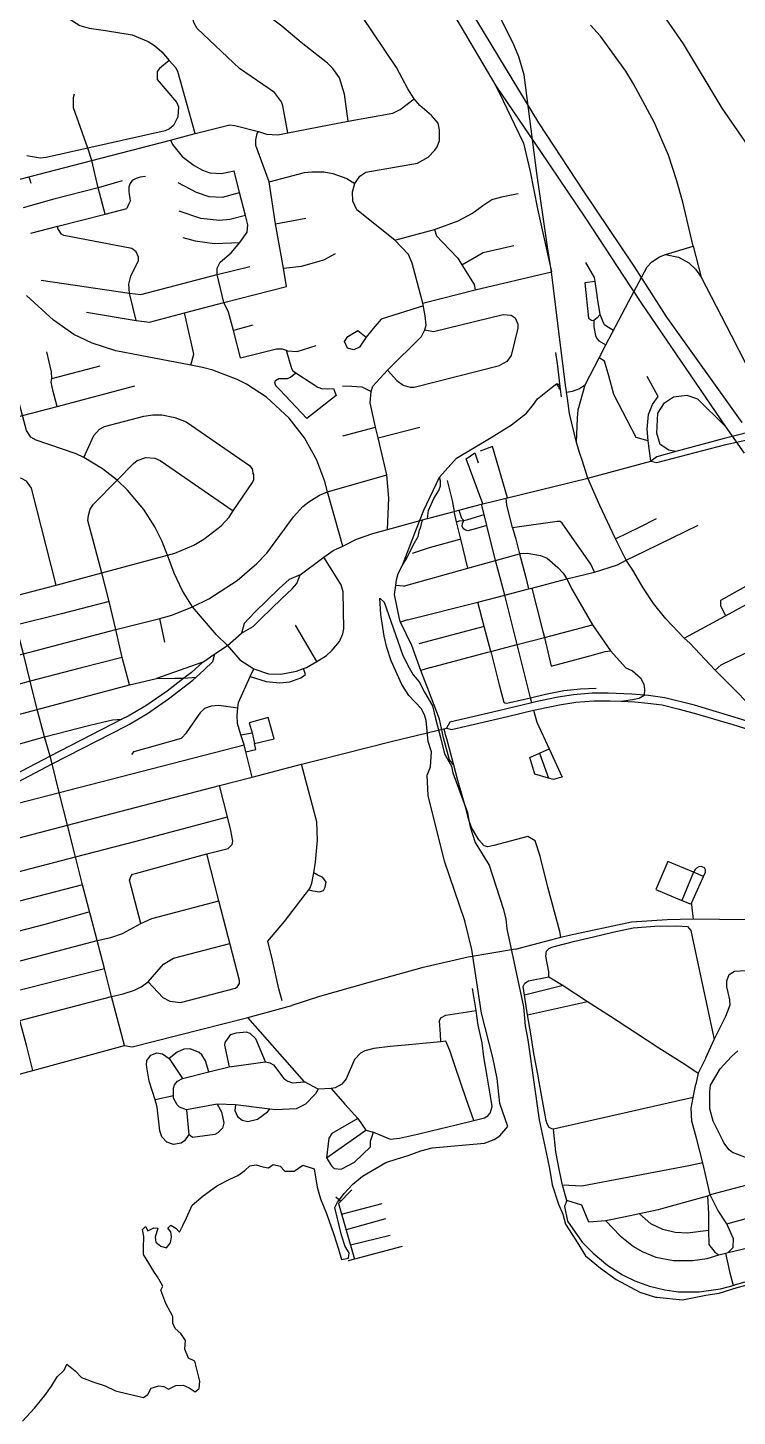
# Model space of a CAD drawing. Header units: millimetres. Extents: x 101 to 207, y 51 to 179.
# Drawn here: x 170.14 to 187.4, y 127.06 to 160.84 of the extents above; entities that cross this region are included whole.
import ezdxf

# ---------------------------------------------------------------- set-up
doc = ezdxf.new("R2010")
doc.units = ezdxf.units.MM
doc.header["$MEASUREMENT"] = 0
doc.layers.add('Streets', color=140, linetype='Continuous', true_color=0x00d7ff)
doc.layers.add('Waterline', color=70, linetype='Continuous', true_color=0x71ff00)

msp = doc.modelspace()

# ---------------------------------------------------------------- linework, layer by layer
at = {"layer": 'Streets', "color": 4, "true_color": 0x00ffff}
for p, q in [((182.528, 157.298), (182.219, 159.695)), ((183.682, 156.847), (182.577, 158.52)), ((182.619, 157.825), (183.714, 156.205)), ((172.443, 157.113), (171.86, 156.941)), ((184.882, 155.058), (183.682, 156.847)), ((176.174, 156.064), (176.912, 156.204)), ((183.714, 156.205), (184.634, 154.791)), ((185.261, 154.468), (184.882, 155.058)), ((184.634, 154.791), (185.074, 154.126)), ((185.074, 154.126), (187.113, 151.143)), ((171.573, 153.918), (172.778, 153.716)), ((175.618, 153.599), (175.145, 153.472)), ((170.73, 152.306), (171.909, 152.608)), ((177.811, 150.906), (178.606, 151.118)), ((178.672, 150.861), (179.682, 151.118)), ((187.113, 151.143), (187.574, 150.489)), ((180.805, 150.346), (181.017, 150.491)), ((181.216, 149.256), (180.805, 150.346)), ((181.017, 150.491), (181.101, 150.248)), ((181.453, 150.651), (181.151, 150.535)), ((181.814, 149.398), (181.453, 150.651)), ((183.77, 149.876), (185.301, 150.294)), ((179.283, 147.247), (179.1, 147.268)), ((173.479, 145.887), (173.358, 146.466)), ((177.175, 145.414), (176.66, 146.298)), ((179.383, 146.433), (179.212, 146.374)), ((186.108, 145.988), (187.118, 146.533)), ((181.248, 146.266), (179.66, 145.849)), ((179.941, 145.275), (179.706, 145.199)), ((175.328, 143.637), (175.601, 143.682)), ((179.621, 143.629), (180.33, 143.8)), ((168.665, 141.648), (175.409, 143.394)), ((182.589, 143.188), (182.81, 142.58)), ((168.858, 140.846), (171.113, 141.435)), ((186.339, 140.29), (186.056, 139.605)), ((182.01, 138.42), (182.871, 138.648)), ((183.168, 137.531), (182.224, 137.303)), ((175.494, 136.759), (176.564, 137.048)), ((182.3, 136.825), (183.757, 137.147)), ((173.685, 134.854), (173.247, 134.753)), ((177.409, 133.346), (178.369, 134.018)), ((177.64, 132.392), (177.756, 132.287)), ((177.779, 131.972), (178.766, 132.234)), ((183.619, 132.188), (183.254, 132.305)), ((178.85, 131.856), (177.887, 131.594)), ((178.956, 131.456), (177.996, 131.216)), ((187.18, 131.039), (187.306, 131.159))]:
    msp.add_line(p, q, dxfattribs=at)
for points in [[(171.87, 172.093), (172.29, 171.603), (176.526, 166.651), (178.238, 164.421), (179.946, 162.109), (181.532, 159.426), (182.619, 157.825)], [(182.577, 158.52), (180.608, 161.787), (179.158, 163.913), (178.26, 165.23), (176.989, 166.966), (172.563, 172.093)], [(189.991, 154.865), (188.432, 156.864), (187.036, 158.883), (186.093, 160.444), (185.603, 161.158), (184.396, 162.57), (183.948, 163.026), (182.077, 164.746), (181.365, 165.519), (176.548, 170.59), (175.162, 172.093)], [(177.942, 158.561), (177.848, 159.22), (177.727, 159.615), (177.567, 159.848), (177.437, 159.977), (176.791, 160.477), (176.324, 160.878), (175.5, 161.495), (175.005, 162.013), (174.827, 162.191), (174.714, 162.274), (173.994, 162.614), (173.835, 162.737), (173.752, 162.847), (173.433, 163.427), (172.768, 164.279)], [(182.219, 159.695), (182.093, 160.126), (181.956, 160.463), (181.636, 161.088), (180.91, 161.955), (179.158, 163.913)], [(171.254, 161.657), (171.028, 161.368), (171.02, 161.228), (171.141, 161.062), (171.413, 160.894), (171.637, 160.828), (172.032, 160.772), (172.685, 160.661), (173.069, 160.499), (173.227, 160.406), (173.405, 160.249), (173.583, 160.038)], [(176.473, 158.284), (176.352, 158.941), (176.314, 159.036), (176.146, 159.259), (175.294, 159.843), (174.265, 160.823), (174.191, 160.945), (174.097, 161.262)], [(179.756, 154.138), (179.492, 155.112), (179.402, 155.324), (179.071, 155.671), (178.147, 156.404), (178.054, 156.622), (178.044, 156.843), (178.1, 157.049), (178.222, 157.227), (178.371, 157.322), (179.625, 157.542), (179.884, 157.685), (180.043, 157.86), (180.1, 157.942), (180.159, 158.097), (180.159, 158.357), (180.131, 158.514), (179.962, 158.702), (179.682, 158.947), (179.541, 159.109), (179.392, 159.348), (179.115, 159.873), (178.278, 161.112)], [(186.331, 155.52), (186.082, 156.591), (185.926, 157.135), (185.734, 157.734), (185.57, 158.114), (185.388, 158.524), (184.883, 159.476), (184.695, 159.781), (184.078, 160.633), (183.831, 160.902)], [(173.583, 160.038), (173.348, 159.843), (173.293, 159.771), (173.293, 159.576), (173.76, 159.026), (173.807, 158.913), (173.798, 158.668), (173.685, 158.457), (173.592, 158.379), (173.489, 158.33), (171.608, 157.907), (170.59, 157.678), (170.449, 157.667), (170.121, 157.717)], [(174.219, 158.268), (173.798, 159.771), (173.742, 159.866), (173.583, 160.038)], [(171.703, 157.606), (171.608, 157.907), (171.254, 158.886), (171.254, 159.142), (171.281, 159.231)], [(181.532, 159.426), (181.708, 159.058), (181.984, 158.483), (182.2, 158.028), (182.366, 157.341), (182.543, 156.43), (182.881, 154.902)], [(168.559, 156.793), (169.42, 157.015), (170.167, 157.21), (171.703, 157.606), (173.62, 158.101), (174.219, 158.268), (175.061, 158.474), (175.183, 158.463), (175.753, 158.312), (175.949, 158.247), (176.229, 158.235), (176.473, 158.284), (177.942, 158.561), (179.028, 158.763), (179.204, 158.852), (179.541, 159.109)], [(173.62, 158.101), (173.667, 157.996), (173.901, 157.701), (174.191, 157.484), (174.397, 157.373), (174.574, 157.306), (174.855, 157.294), (175.165, 157.359)], [(176.436, 154.54), (176.361, 154.985), (176.174, 156.064), (176.015, 157.088), (175.692, 157.973), (175.696, 158.107), (175.724, 158.268), (175.753, 158.312)], [(172.03, 156.303), (171.86, 156.941), (171.703, 157.606)], [(170.167, 157.21), (170.191, 157.136), (170.221, 157.055)], [(173.004, 157.22), (172.879, 157.203), (172.783, 157.171), (172.687, 157.119), (172.632, 157.046), (172.602, 156.966), (172.603, 156.864), (172.613, 156.778), (172.628, 156.69), (172.634, 156.619), (172.595, 156.534), (172.556, 156.436)], [(175.322, 152.804), (175.145, 153.472), (175.028, 153.914), (174.912, 154.153), (174.749, 154.83), (174.752, 154.985), (174.827, 155.135), (175.089, 155.358), (175.304, 155.613), (175.482, 155.864), (175.5, 156.042), (175.443, 156.27), (175.294, 156.827), (175.165, 157.359)], [(176.015, 157.088), (176.876, 157.312), (177.053, 157.333), (177.321, 157.335)], [(177.321, 157.335), (177.343, 157.333), (177.567, 157.294), (177.904, 157.171), (178.1, 157.049)], [(182.881, 154.902), (182.79, 155.508), (182.528, 157.298)], [(171.86, 156.941), (170.774, 156.667), (170.03, 156.456)], [(173.796, 157.072), (174.237, 156.833), (174.546, 156.732), (174.883, 156.715), (175.294, 156.827)], [(179.071, 155.671), (180.039, 155.928), (180.617, 156.137), (180.966, 156.328), (181.215, 156.516), (181.432, 156.66), (181.708, 156.732), (182.077, 156.801)], [(170.221, 155.843), (170.879, 156.009), (172.03, 156.303), (172.556, 156.436)], [(175.443, 156.27), (175.061, 156.171), (174.808, 156.147), (174.358, 156.198), (173.827, 156.376)], [(172.778, 153.716), (172.618, 154.38), (172.599, 154.602), (172.648, 154.793), (172.835, 155.174), (172.835, 155.257), (172.778, 155.386), (172.675, 155.469), (171.02, 155.781), (170.963, 155.819), (170.879, 155.953), (170.879, 156.009)], [(173.917, 155.733), (174.219, 155.653), (174.686, 155.586), (175.304, 155.613)], [(180.039, 155.928), (180.089, 155.776), (180.224, 155.625), (180.608, 155.23), (180.705, 155.071), (181, 154.589), (181.028, 154.457)], [(180.705, 155.071), (181.222, 155.371), (181.965, 155.536)], [(184.759, 154.172), (185.21, 155.018), (185.322, 155.141), (185.509, 155.263), (185.657, 155.322), (186.331, 155.52)], [(186.331, 155.52), (186.526, 154.765), (187.258, 153.354), (188.373, 151.172)], [(176.361, 154.985), (176.801, 155.034), (177.343, 155.19), (177.63, 155.342)], [(184.393, 153.475), (184.228, 153.566), (184.172, 153.612), (184.133, 153.699), (184.072, 153.857), (184.005, 154.26), (183.996, 154.327), (183.948, 154.662), (183.933, 154.762), (183.723, 155.124)], [(185.657, 155.322), (185.978, 155.257), (186.228, 155.115), (186.387, 154.965), (186.526, 154.765)], [(170.472, 154.697), (172.618, 154.38), (172.891, 154.344), (174.749, 154.83), (175.545, 155.031)], [(179.756, 154.138), (181.028, 154.457), (182.881, 154.902)], [(183.236, 152.081), (183.112, 153.051), (183.039, 153.638), (182.881, 154.902)], [(172.778, 153.716), (173.107, 153.677), (173.956, 153.905), (174.912, 154.153), (176.436, 154.54)], [(183.948, 154.662), (183.698, 154.627), (183.782, 153.773), (183.857, 153.724), (183.915, 153.714)], [(187.52, 151.229), (185.678, 153.821), (185.261, 154.468)], [(177.805, 148.228), (177.437, 149.542), (177.371, 149.794), (177.175, 150.317), (176.876, 150.862), (176.502, 151.335), (175.949, 151.847), (175.463, 152.164), (175.239, 152.281), (174.649, 152.504), (174.397, 152.571), (174.114, 152.628), (172.881, 152.866), (172.283, 152.977), (171.712, 153.166), (171.263, 153.378), (170.768, 153.721), (170.116, 154.321)], [(179.768, 154.073), (178.742, 153.747), (178.584, 153.569), (178.379, 153.307), (178.21, 153.069), (178.078, 152.997), (177.92, 153.039), (177.848, 153.207), (177.927, 153.328), (178.17, 153.47), (178.379, 153.307)], [(178.896, 148.631), (178.924, 149.392), (178.877, 149.959), (178.672, 150.861), (178.606, 151.118), (178.474, 151.713), (178.494, 151.991), (178.541, 152.12), (178.896, 152.503), (179.719, 153.326), (179.803, 153.488), (179.832, 153.605), (179.814, 153.826), (179.756, 154.138)], [(184.043, 152.807), (184.208, 153.122), (184.759, 154.172)], [(175.005, 145.809), (174.734, 146.065), (174.154, 146.744), (173.91, 147.138), (173.704, 147.567), (173.546, 148.002), (173.405, 148.352), (173.237, 148.692), (172.966, 149.115), (172.572, 149.588), (172.32, 149.833), (171.964, 150.105), (171.505, 150.378), (171.319, 150.467), (170.346, 150.8), (170.216, 150.878), (170.113, 151.04), (170.018, 151.401), (169.822, 152.142), (169.701, 152.298), (168.456, 153.12), (168.307, 153.332), (168.242, 153.5), (168.176, 153.794)], [(174.114, 152.628), (174.182, 152.892), (174.116, 153.188), (173.956, 153.905)], [(179.803, 153.488), (180.018, 153.443), (181.711, 153.862), (181.907, 153.844), (182.002, 153.777), (182.067, 153.622), (182.067, 153.532), (181.907, 152.859), (181.796, 152.715), (181.618, 152.62)], [(184.072, 153.857), (183.993, 153.778), (183.915, 153.714), (183.918, 153.563), (183.954, 153.35), (183.985, 153.276), (184.038, 153.219), (184.208, 153.122)], [(175.322, 152.804), (176.193, 153.026), (176.333, 153.026), (176.427, 152.99), (176.464, 152.976), (176.698, 152.964), (177.162, 153.106)], [(170.861, 151.624), (170.758, 151.986), (170.716, 152.217), (170.73, 152.306), (170.72, 152.463), (170.605, 152.95)], [(176.427, 152.99), (176.559, 152.546), (176.592, 152.488), (176.851, 152.316), (177.197, 152.092), (177.31, 152.055), (177.584, 152.058), (177.647, 151.886), (176.936, 151.327), (176.272, 152.027), (176.18, 152.126), (176.157, 152.195), (176.17, 152.254), (176.253, 152.307), (176.391, 152.3), (176.466, 152.307), (176.538, 152.333), (176.665, 152.44)], [(183.127, 151.857), (183.107, 152.038), (183.038, 152.604), (182.994, 152.936)], [(183.25, 151.968), (183.392, 151.992), (183.548, 152.052), (183.702, 152.148), (184.043, 152.807)], [(185.301, 150.294), (185.238, 150.784), (184.944, 150.866), (184.403, 151.916), (184.281, 152.367), (184.178, 152.723), (184.043, 152.807)], [(178.896, 152.503), (179.12, 152.252), (179.28, 152.142), (179.448, 152.096), (179.541, 152.096), (181.618, 152.62)], [(193.966, 152.629), (193.674, 152.553), (192.213, 152.167), (191.584, 151.992), (191.238, 151.9), (190.995, 151.839), (189.962, 151.583), (188.968, 151.325), (188.018, 151.081), (187.083, 150.847), (185.908, 150.524), (185.449, 150.398), (185.301, 150.294)], [(165.673, 150.298), (166.381, 150.449), (168.634, 151.034), (170.018, 151.401), (170.861, 151.624), (172.751, 152.129)], [(177.798, 152.126), (178.024, 152.118), (178.269, 152.098), (178.494, 151.991)], [(180.162, 149.903), (180.573, 150.366), (181.414, 150.871), (181.913, 151.174), (182.276, 151.463), (182.446, 151.67), (182.543, 151.807), (182.865, 152.069), (183.005, 152.171), (183.038, 152.175), (183.062, 152.155), (183.062, 152.072), (183.107, 152.038)], [(183.005, 152.171), (183.034, 152.123), (183.062, 152.105)], [(183.494, 150.75), (183.326, 151.451), (183.27, 151.82), (183.25, 151.968), (183.246, 151.996), (183.236, 152.081)], [(183.494, 150.75), (183.516, 151.339), (183.536, 151.541), (183.702, 152.148)], [(185.238, 150.784), (185.213, 151.073), (185.247, 151.424), (185.34, 151.669), (185.481, 151.863), (185.21, 152.353)], [(171.113, 141.435), (170.909, 142.229), (170.735, 142.925), (170.69, 143.113), (170.552, 143.583), (170.374, 144.252), (170.206, 144.942), (170.038, 145.604), (169.85, 146.298), (169.683, 146.978), (169.505, 147.65), (169.335, 148.324), (169.168, 148.987), (168.99, 149.676), (168.813, 150.349), (168.634, 151.034), (168.503, 151.452), (168.401, 151.663), (168.223, 151.881), (168.046, 152.013)], [(185.908, 150.524), (185.738, 150.562), (185.529, 150.697), (185.451, 150.975), (185.47, 151.456), (185.633, 151.709), (185.854, 151.857), (186.18, 151.899), (186.433, 151.809), (187.113, 151.143)], [(171.505, 150.378), (171.749, 150.918), (171.889, 151.068), (172.011, 151.133), (172.966, 151.39), (173.19, 151.418), (173.405, 151.418), (173.723, 151.357), (173.994, 151.246), (175.538, 150.183), (175.603, 150.105), (175.621, 150.01)], [(188.25, 143.792), (187.352, 144.724), (186.867, 145.206), (186.248, 145.865), (186.108, 145.988), (185.668, 146.46), (185.368, 146.833), (185.116, 147.211), (184.863, 147.639), (184.703, 147.885), (184.438, 148.4), (184.059, 149.214), (183.77, 149.876), (183.629, 150.317), (183.574, 150.478), (183.494, 150.75)], [(185.301, 150.294), (185.449, 150.256), (187.122, 150.696), (187.974, 150.881), (188.415, 150.994)], [(172.32, 149.833), (172.713, 150.238), (172.806, 150.311), (173.012, 150.378), (173.237, 150.366), (173.368, 150.311), (175.144, 149.087)], [(162.956, 145.202), (165.201, 145.798), (167.466, 146.371), (169.683, 146.978), (170.832, 147.278), (171.946, 147.573), (173.546, 148.002), (173.723, 148.051), (174.182, 148.251), (174.425, 148.397), (174.845, 148.719), (175.042, 148.931), (175.144, 149.087), (175.613, 149.771), (175.641, 149.848), (175.641, 149.965), (175.621, 150.01)], [(163.322, 143.829), (165.557, 144.424), (167.802, 145.019), (170.038, 145.604), (172.283, 146.193), (173.358, 146.466), (173.649, 146.543), (174.154, 146.744), (174.546, 146.944), (175.239, 147.389), (175.716, 147.8), (175.958, 148.057), (176.389, 148.641), (176.605, 148.941), (176.838, 149.186), (176.979, 149.303), (177.24, 149.465), (177.437, 149.542), (178.877, 149.959)], [(170.832, 147.278), (170.234, 149.637), (170.113, 149.809), (169.991, 149.87), (169.822, 149.888), (169.757, 149.87)], [(172.619, 144.847), (172.441, 145.519), (172.283, 146.193), (172.123, 146.877), (171.946, 147.573), (171.608, 148.852), (171.618, 148.969), (171.665, 149.125), (171.74, 149.242), (172.32, 149.833)], [(180.505, 142.894), (180.407, 143.024), (180.256, 143.558), (180.157, 144.018), (179.899, 144.693), (179.706, 145.199), (179.486, 145.808), (179.212, 146.374), (179.194, 146.419), (179.068, 147.051), (179.1, 147.268), (179.111, 147.404), (179.151, 147.557), (179.263, 147.765), (179.582, 148.608), (179.775, 149.102), (180.162, 149.903)], [(179.072, 148.678), (179.747, 148.861), (179.871, 148.895), (179.931, 148.911), (180.514, 149.07), (180.629, 149.101), (181.178, 149.248), (181.216, 149.256), (181.778, 149.389), (181.814, 149.398), (183.77, 149.876)], [(179.871, 148.895), (179.89, 149.091), (180.023, 149.384), (180.143, 149.575), (180.187, 149.692), (180.183, 149.812), (180.162, 149.903)], [(180.345, 149.82), (180.468, 149.338), (180.514, 149.07)], [(183.927, 147.595), (183.841, 147.79), (183.148, 148.787), (183.098, 148.821), (183.023, 148.826), (181.937, 148.672), (181.801, 149.231), (181.778, 149.389)], [(180.85, 147.69), (180.683, 148.392), (180.577, 148.817), (180.514, 149.07)], [(180.629, 149.101), (180.692, 148.904), (180.755, 148.851)], [(181.31, 148.727), (181.06, 148.651), (180.85, 148.598), (180.776, 148.619), (180.734, 148.651), (180.713, 148.714), (180.723, 148.778), (180.755, 148.851), (180.85, 148.872), (181.243, 148.991)], [(182.403, 144.409), (182.372, 144.535), (182.048, 145.831), (181.749, 147.028), (181.525, 147.879), (181.31, 148.727), (181.243, 148.991), (181.178, 149.248)], [(176.768, 147.53), (177.343, 147.957), (177.577, 148.118), (177.805, 148.228), (178.138, 148.391), (178.541, 148.536), (178.896, 148.631), (179.072, 148.678)], [(179.263, 147.765), (179.371, 147.949), (179.518, 148.246), (179.639, 148.463), (179.67, 148.612), (179.702, 148.698), (179.747, 148.861)], [(180.577, 148.817), (180.647, 148.838), (180.755, 148.851)], [(181.937, 148.672), (182.018, 148.396), (182.105, 148.038), (182.261, 147.459), (182.329, 147.189)], [(184.438, 148.4), (185.041, 148.692), (185.44, 148.897)], [(184.703, 147.885), (185.169, 148.11), (186.449, 148.736)], [(180.683, 148.392), (179.905, 148.183), (179.495, 148.049)], [(179.283, 147.247), (180.85, 147.69), (181.525, 147.879), (182.105, 148.038), (182.132, 148.046), (182.291, 148.057), (182.618, 147.996), (182.778, 147.929), (183.04, 147.707), (183.17, 147.567), (183.255, 147.428), (183.368, 147.195), (183.881, 146.31), (184.321, 145.681), (184.696, 145.263), (184.854, 145.192), (185.048, 145.019), (185.129, 144.866), (185.149, 144.739), (185.137, 144.6)], [(175.005, 145.809), (175.304, 145.458), (175.641, 145.236), (175.997, 145.119), (176.304, 145.108), (176.679, 145.185), (176.852, 145.248), (176.922, 145.274), (177.175, 145.414), (177.409, 145.564), (177.549, 145.693), (177.727, 145.908), (177.811, 146.093), (177.829, 146.209), (177.82, 147.111), (177.764, 147.284), (177.343, 147.957)], [(179.383, 146.433), (181.094, 146.861), (181.749, 147.028), (182.329, 147.189), (182.404, 147.205), (183.255, 147.428), (183.927, 147.595), (184.489, 147.771), (184.703, 147.885)], [(182.404, 147.205), (182.649, 146.245), (182.713, 146.003), (182.876, 145.308), (183.906, 145.584), (184.193, 145.659), (184.321, 145.681)], [(172.123, 146.877), (170.962, 146.577), (169.85, 146.298), (168.693, 145.992), (167.624, 145.72), (166.371, 145.38), (165.379, 145.13), (164.188, 144.814), (163.134, 144.523)], [(181.409, 145.662), (181.248, 146.266), (181.094, 146.861)], [(179.941, 145.275), (181.332, 145.642), (181.409, 145.662), (182.048, 145.831), (182.713, 146.003), (183.881, 146.31)], [(186.867, 145.206), (187.013, 145.337), (188.128, 145.881), (188.745, 146.193), (189.26, 146.46), (189.353, 146.438), (189.428, 146.349)], [(174.404, 145.405), (174.697, 145.602), (175.005, 145.809), (175.345, 146.108)], [(168.629, 141.818), (170.735, 142.925), (172.543, 143.856), (172.622, 143.897), (173.053, 144.153), (173.568, 144.508), (174.156, 144.965), (174.239, 145.039), (174.437, 145.216), (174.646, 145.419), (174.697, 145.602)], [(181.409, 145.662), (181.611, 144.85), (181.723, 144.432), (181.75, 144.409), (181.796, 144.403), (182.224, 144.498), (182.372, 144.535)], [(172.441, 145.519), (171.419, 145.255), (170.206, 144.942), (169.374, 144.709), (167.979, 144.345), (166.799, 144.042), (165.734, 143.756), (164.543, 143.456), (163.494, 143.15)], [(174.404, 145.405), (174.123, 145.154), (173.943, 145.014), (173.535, 144.698), (173.02, 144.342), (172.59, 144.087), (172.435, 144.015), (170.69, 143.113), (168.587, 142.023)], [(174.404, 145.405), (173.272, 145.008), (173.723, 145.016), (173.943, 145.014), (174.239, 145.039)], [(156.914, 140.718), (158.238, 141.062), (159.93, 141.504), (161.329, 141.87), (161.432, 141.898), (163.055, 142.316), (163.677, 142.477), (163.933, 142.544), (164.468, 142.685), (165.912, 143.066), (168.148, 143.655), (170.374, 144.252), (172.619, 144.847), (173.272, 145.008)], [(175.603, 142.603), (175.445, 143.223), (175.409, 143.394), (175.328, 143.637), (175.248, 143.906), (175.239, 144.101), (175.257, 144.29), (175.267, 144.424), (175.558, 145.056), (175.641, 145.236)], [(175.558, 145.056), (175.944, 144.935), (176.274, 144.895), (176.523, 144.92), (176.783, 145.02), (176.902, 145.1), (176.852, 145.248)], [(188.25, 143.792), (187.891, 143.886), (187.513, 144.006), (187.245, 144.09), (186.36, 144.354), (185.639, 144.535), (185.242, 144.591), (185.137, 144.6), (184.84, 144.622), (184.262, 144.645), (183.876, 144.645), (183.423, 144.606), (183.049, 144.547), (182.534, 144.441), (182.403, 144.409), (181.593, 144.216), (180.412, 143.945), (180.33, 143.8)], [(182.372, 144.535), (182.738, 144.626), (183.182, 144.712), (183.594, 144.754), (183.968, 144.773)], [(184.581, 144.45), (184.852, 144.492), (185.018, 144.526), (185.137, 144.6)], [(172.675, 143.155), (172.732, 143.227), (173.882, 143.556), (174.004, 143.683), (174.35, 144.184), (174.453, 144.279), (174.611, 144.341), (174.789, 144.357), (175.257, 144.29)], [(180.33, 143.8), (180.452, 143.764), (181.818, 144.078), (182.447, 144.232), (182.526, 144.252), (183.081, 144.366), (183.474, 144.425), (183.915, 144.464), (184.313, 144.464), (184.581, 144.45), (184.911, 144.433), (185.225, 144.407), (185.573, 144.362), (185.954, 144.263), (186.352, 144.165), (187.293, 143.886), (187.836, 143.713)], [(154.799, 139.438), (155.293, 139.566), (156.876, 139.985), (157.092, 140.049), (158.488, 140.408), (159.365, 140.634), (160.563, 140.967), (161.61, 141.213), (162.813, 141.546), (163.852, 141.812), (164.129, 141.887), (164.648, 142.024), (165.24, 142.184), (166.083, 142.405), (167.249, 142.707), (168.317, 142.977), (169.446, 143.275), (170.552, 143.583), (171.656, 143.868), (172.202, 143.996), (172.435, 144.015)], [(182.447, 144.232), (182.529, 143.943), (182.825, 143.295), (183.141, 142.601), (183.016, 142.572), (182.934, 142.545), (182.81, 142.58), (182.483, 142.673), (182.358, 143.084), (182.825, 143.295)], [(171.113, 141.435), (174.808, 142.398), (175.603, 142.603), (176.801, 142.921), (177.221, 143.026), (178.987, 143.472), (179.621, 143.629)], [(180.505, 142.894), (180.337, 143.538), (180.307, 143.636), (180.274, 143.787)], [(175.445, 143.223), (175.688, 143.28), (175.658, 143.422)], [(176.335, 137.16), (176.255, 137.454), (176.095, 138.154), (175.984, 138.612), (176.389, 139.089), (176.896, 139.751), (176.98, 139.864), (177.015, 139.911), (177.053, 140.022), (177.1, 140.28), (177.147, 140.534), (177.193, 141.069), (177.175, 141.514), (176.801, 142.921)], [(183.115, 138.71), (183.084, 138.845), (182.798, 139.927), (182.609, 140.681), (182.491, 141.058), (182.305, 141.158), (181.481, 140.938), (181.338, 140.906), (181.246, 140.937), (181.119, 141.083), (180.942, 141.383), (180.868, 141.587), (180.815, 141.796), (180.604, 142.526), (180.505, 142.894)], [(175.015, 140.87), (175.115, 140.968), (175.132, 141.046), (175.08, 141.303), (175.005, 141.641), (174.808, 142.398)], [(169.064, 140.083), (170.215, 140.382), (171.309, 140.668), (172.748, 141.039), (174.55, 141.519), (175.005, 141.641)], [(169.149, 135.165), (170.271, 135.471), (172.498, 136.077), (172.18, 137.268), (172.011, 137.952), (171.834, 138.632), (171.478, 139.984), (171.309, 140.668), (171.113, 141.435)], [(172.768, 140.261), (174.499, 140.735), (174.919, 140.842), (175.015, 140.87)], [(170.271, 135.471), (170.121, 136.05), (169.953, 136.684), (169.771, 137.38), (169.598, 138.041), (169.42, 138.731), (169.242, 139.405), (169.064, 140.083), (168.858, 140.846)], [(175.248, 137.513), (175.294, 137.58), (175.294, 137.657), (174.789, 139.598), (174.499, 140.735)], [(186.342, 139.154), (186.318, 139.342), (186.298, 139.513), (186.294, 139.539), (186.581, 140.187), (186.339, 140.29), (185.713, 140.556), (185.423, 139.868), (186.056, 139.605), (186.238, 139.53), (186.298, 139.513)], [(172.891, 139.043), (172.619, 140.095), (172.657, 140.205), (172.693, 140.245), (172.768, 140.261)], [(176.98, 139.864), (177.077, 139.836), (177.241, 139.816), (177.337, 139.849), (177.376, 139.925), (177.406, 140.053), (177.32, 140.162), (177.198, 140.218), (177.1, 140.28)], [(186.581, 140.187), (186.627, 140.292), (186.63, 140.352), (186.604, 140.401), (186.564, 140.417), (186.525, 140.428), (186.469, 140.424), (186.413, 140.391), (186.377, 140.355), (186.339, 140.29)], [(171.478, 139.984), (169.242, 139.405), (166.997, 138.826), (164.771, 138.248), (162.536, 137.657), (160.291, 137.068), (158.036, 136.473), (155.726, 135.872), (153.509, 135.287), (151.255, 134.692), (149.038, 134.113), (146.802, 133.524), (146.175, 133.364), (144.548, 132.951), (142.293, 132.366), (141.433, 132.144), (141.182, 132.08), (141.036, 132.042), (140.057, 131.792), (139.279, 131.593), (138.664, 131.441)], [(169.598, 138.041), (171.834, 138.632), (172.162, 138.699), (172.451, 138.798), (172.891, 139.043), (173.162, 139.165), (174.789, 139.598)], [(171.651, 139.329), (170.557, 139.02), (169.42, 138.731), (167.959, 138.363), (167.175, 138.147), (166.075, 137.876), (164.948, 137.568), (164.372, 137.402), (162.954, 137.06), (162.695, 136.968), (161.474, 136.659), (160.461, 136.414), (159.123, 136.057), (158.201, 135.783), (157.239, 135.564), (155.913, 135.198), (154.427, 134.831), (153.696, 134.619), (152.309, 134.272), (151.433, 134.024), (150.103, 133.689), (149.198, 133.469), (148.015, 133.144), (146.989, 132.85)], [(182.822, 137.749), (182.82, 137.865), (182.748, 138.246), (182.765, 138.369), (182.829, 138.438), (182.895, 138.466), (182.978, 138.489), (183.449, 138.61), (183.908, 138.723), (184.38, 138.835), (184.873, 138.938), (185.4, 138.98), (185.925, 138.984), (186.19, 138.971), (186.273, 138.876), (186.341, 138.561), (186.843, 136.225)], [(182.871, 138.648), (183.115, 138.71), (183.316, 138.761), (184.827, 139.088), (185.696, 139.143), (186.342, 139.154), (187.605, 139.143)], [(169.953, 136.684), (172.18, 137.268), (172.461, 137.329), (172.741, 137.424), (172.899, 137.501), (173.069, 137.624), (173.443, 138.058), (173.685, 138.197), (175.061, 138.553)], [(182.01, 138.42), (180.859, 138.228), (179.729, 137.962), (178.414, 137.6), (177.243, 137.271), (176.564, 137.048)], [(160.824, 135.004), (162.182, 135.363), (163.031, 135.593), (165.296, 136.194), (166.766, 136.58), (167.535, 136.791), (168.929, 137.156), (169.771, 137.38), (171.298, 137.771), (172.011, 137.952)], [(186.639, 135.778), (186.843, 136.225), (187.128, 136.79), (187.228, 137.064), (187.225, 137.188), (187.183, 137.363), (187.148, 137.506), (187.151, 137.65), (187.209, 137.805), (187.336, 137.884), (187.618, 137.897)], [(173.069, 137.624), (173.433, 137.24), (173.601, 137.151), (173.863, 137.123), (175.201, 137.468), (175.248, 137.513)], [(186.328, 134.812), (182.934, 134.041), (182.892, 134.046), (182.827, 134.077), (182.78, 134.166), (182.751, 134.252), (182.74, 134.336), (182.643, 134.868), (182.553, 135.378), (182.458, 135.881), (182.38, 136.362), (182.3, 136.825), (182.224, 137.303), (182.193, 137.51), (182.236, 137.594), (182.324, 137.652), (182.822, 137.749)], [(182.822, 137.749), (183.168, 137.531), (183.757, 137.147), (184.323, 136.787), (184.906, 136.41), (185.497, 136.017), (186.13, 135.622), (186.454, 135.402)], [(177.528, 135.031), (177.856, 134.646), (178.173, 134.296), (178.369, 134.018), (178.557, 133.968), (178.959, 133.796), (179.183, 133.818), (179.624, 133.918), (179.96, 134.002), (180.568, 134.146), (180.998, 134.252), (181.251, 134.314), (181.335, 134.363), (181.392, 134.425), (181.438, 134.591), (181.392, 134.891), (181.317, 135.326), (181.242, 135.799), (181.196, 136.138), (181.101, 136.566), (181.054, 136.928), (180.961, 137.463)], [(180.196, 136.167), (180.187, 136.35), (180.159, 136.678), (180.196, 136.746), (180.317, 136.811), (181.054, 136.928)], [(172.498, 136.077), (172.686, 136.042), (175.494, 136.759)], [(177.212, 135.014), (176.876, 135.192), (175.494, 136.759)], [(180.998, 134.252), (180.812, 134.775), (180.542, 135.566), (180.412, 135.955), (180.317, 136.183), (180.196, 136.167), (179.757, 136.127), (179.41, 136.094), (178.961, 136.05), (178.559, 136.005), (178.344, 135.949), (178.241, 135.888), (178.092, 135.732), (177.886, 135.265), (177.783, 135.137), (177.623, 135.048), (177.528, 135.031), (177.212, 135.014), (177.147, 134.903), (176.904, 134.647), (176.67, 134.536), (176.174, 134.514), (176.033, 134.53), (175.201, 134.631), (174.752, 134.647), (174.004, 134.514), (173.835, 134.575), (173.778, 134.631), (173.685, 134.792), (173.685, 135.036), (173.714, 135.115), (173.788, 135.21), (173.91, 135.275), (174.546, 135.438), (175.042, 135.56), (175.93, 135.677), (176.033, 135.655), (176.118, 135.605), (176.37, 135.275), (176.473, 135.204), (176.585, 135.17), (176.876, 135.192)], [(175.93, 135.677), (175.696, 136.234), (175.557, 136.366), (175.463, 136.4), (175.211, 136.378), (175.07, 136.333), (174.938, 136.145), (174.93, 136.083), (175.042, 135.56)], [(174.004, 134.514), (174.059, 133.907), (173.956, 133.757), (173.873, 133.702), (173.685, 133.668), (173.526, 133.723), (173.405, 133.852), (173.358, 134.002), (173.293, 134.575), (173.247, 134.753), (173.096, 135.204), (173.031, 135.593), (173.041, 135.71), (173.134, 135.838), (173.283, 135.894), (173.424, 135.872), (173.583, 135.755), (173.91, 135.275)], [(174.546, 135.438), (174.471, 135.704), (174.378, 135.849), (174.312, 135.905), (174.097, 135.994), (173.938, 135.989), (173.778, 135.916), (173.583, 135.755)], [(186.639, 135.778), (186.454, 135.402), (186.398, 135.132)], [(187.306, 131.159), (187.315, 131.372), (187.148, 131.735), (186.931, 132.069), (186.742, 132.438), (186.564, 133.217), (186.415, 133.824), (186.295, 134.234), (186.286, 134.552), (186.328, 134.812), (186.398, 135.132)], [(174.752, 134.647), (174.855, 134.459), (174.912, 134.196), (174.883, 134.063), (174.77, 133.947), (174.696, 133.913), (174.154, 133.834), (174.059, 133.907)], [(175.201, 134.631), (175.183, 134.492), (175.248, 134.346), (175.36, 134.257), (175.5, 134.224), (175.734, 134.285), (175.977, 134.459), (176.033, 134.53)], [(178.173, 134.296), (177.539, 133.935), (177.464, 133.824), (177.409, 133.346), (177.53, 133.144), (177.595, 133.079), (177.764, 133.067), (178.092, 133.233), (178.484, 133.607), (178.484, 133.751), (178.557, 133.968)], [(183.254, 132.305), (183.15, 132.678), (183.082, 133.023), (182.988, 133.485), (182.934, 134.041)], [(186.564, 133.217), (186.229, 133.15), (183.62, 132.65), (183.15, 132.678)], [(189.662, 133.211), (186.742, 132.438), (186.676, 132.408), (185.646, 132.122), (185.482, 132.078), (185.022, 131.978), (184.647, 131.902), (184.208, 131.813), (183.794, 131.776), (183.619, 132.188)], [(178.03, 132.561), (177.703, 132.234), (178.093, 130.877)], [(184.208, 131.813), (184.556, 131.448), (184.883, 131.187), (185.088, 131.065), (185.425, 130.925), (185.855, 130.842), (186.316, 130.844), (186.67, 130.895), (186.959, 130.986), (187.118, 131.019), (187.18, 131.039), (187.697, 131.162), (187.888, 131.216), (191.674, 132.263), (191.785, 132.308), (191.814, 132.354), (191.855, 132.477), (191.801, 132.607), (191.69, 132.631), (191.498, 132.638), (191.156, 132.578)], [(187.148, 131.735), (187.711, 131.891), (189.717, 132.448), (190.327, 132.518), (191.156, 132.578)], [(183.254, 132.305), (183.198, 132.16), (183.273, 131.804), (183.629, 131.292), (183.9, 131.019), (184.255, 130.725), (184.611, 130.497), (184.91, 130.352), (185.266, 130.219), (185.641, 130.13), (185.977, 130.085), (186.473, 130.08), (186.997, 130.152), (187.308, 130.24), (187.371, 130.258), (191.519, 131.462)], [(186.676, 132.408), (186.7, 131.991), (186.704, 131.575), (186.714, 131.23), (186.858, 131.051), (186.959, 130.986)], [(186.704, 131.575), (186.191, 131.508), (185.891, 131.528), (185.592, 131.6), (185.298, 131.738), (185.022, 131.978)], [(179.25, 131.182), (178.093, 130.877), (177.935, 130.835)], [(187.118, 131.019), (187.216, 130.58), (187.308, 130.24)]]:
    msp.add_lwpolyline(points, dxfattribs=at)
for points in [[(186.997, 146.777), (187.118, 146.533), (188.896, 147.5), (188.933, 147.518), (188.971, 147.589), (188.971, 147.673), (188.904, 147.796), (188.773, 147.862), (188.708, 147.862), (186.997, 146.905)], [(176.768, 147.53), (176.505, 147.415), (176.258, 147.197), (175.968, 146.913), (175.667, 146.619), (175.407, 146.339), (175.345, 146.108), (175.629, 146.267), (175.813, 146.453), (176.322, 146.953), (176.577, 147.188), (176.691, 147.318)], [(175.658, 143.422), (176.14, 143.535), (175.993, 144.052), (175.529, 143.929), (175.601, 143.682)]]:
    msp.add_lwpolyline(points, close=True, dxfattribs=at)
at = {"layer": 'Waterline', "color": 3, "true_color": 0x00ff00}
for points in [[(170.019, 126.933), (170.308, 127.251), (170.559, 127.556), (170.718, 127.786), (170.857, 128.01), (171.027, 128.176), (171.091, 128.324), (171.293, 128.158), (171.452, 127.997), (171.747, 127.888), (172.023, 127.796), (172.276, 127.675), (172.58, 127.6), (172.959, 127.507), (173.062, 127.585), (173.146, 127.74), (173.335, 127.798), (173.456, 127.782), (173.57, 127.717), (173.743, 127.799), (173.927, 127.81), (174.071, 127.745), (174.216, 127.647), (174.312, 127.732), (174.332, 127.909), (174.208, 128.391), (174.057, 128.47), (173.966, 128.685), (173.983, 128.898), (173.871, 129.066), (173.726, 129.188), (173.674, 129.317), (173.676, 129.478), (173.504, 129.799), (173.384, 130.122), (173.433, 130.222), (173.297, 130.443), (173.214, 130.577), (173.088, 130.782), (172.96, 130.99), (172.961, 131.151), (172.967, 131.43), (172.937, 131.599), (173.009, 131.668), (173.066, 131.563), (173.207, 131.643), (173.307, 131.632), (173.239, 131.413), (173.259, 131.294), (173.381, 131.193), (173.519, 131.156), (173.618, 131.273), (173.638, 131.417), (173.622, 131.543), (173.549, 131.627), (173.623, 131.706), (173.742, 131.627), (173.834, 131.531), (173.913, 131.693), (174.003, 131.882), (174.144, 132.192), (174.413, 132.418), (174.737, 132.656), (174.763, 132.669), (175.061, 132.823), (175.256, 132.912), (175.424, 133.034), (175.548, 133.145), (175.699, 133.171), (175.861, 133.12), (176.003, 133.102), (176.114, 133.176), (176.281, 133.142), (176.397, 133.015), (176.621, 133.02), (176.834, 133.167), (177.113, 133.076), (177.186, 132.63), (177.263, 132.347), (177.414, 131.988), (177.586, 131.478), (177.704, 131.119), (177.779, 130.869), (177.943, 130.899), (177.959, 131.027), (177.868, 131.181), (177.78, 131.462), (177.611, 132.135), (177.675, 132.265), (177.753, 132.353), (177.838, 132.476), (178.049, 132.705), (178.283, 132.899), (178.853, 133.225), (179.128, 133.318), (179.401, 133.402), (179.708, 133.51), (179.979, 133.587), (181.256, 133.699), (181.487, 133.791), (181.626, 133.879), (181.819, 134.106), (181.626, 134.667), (181.562, 135.271), (181.455, 135.782), (181.18, 136.858), (180.944, 138.407), (180.774, 139.109), (180.285, 140.558), (179.882, 142.156), (179.859, 142.655), (179.944, 142.858), (179.966, 143.22), (179.881, 143.472), (179.838, 143.986), (179.795, 144.117), (179.71, 144.275), (179.412, 144.594), (179.242, 144.859), (178.986, 145.435), (178.879, 145.762), (178.816, 146.035), (178.731, 146.562), (178.709, 146.96), (178.817, 146.859), (179.263, 145.587), (179.391, 145.321), (179.519, 145.091), (179.667, 144.922), (179.796, 144.668), (179.986, 144.342), (180.064, 144.028), (180.186, 143.567), (180.283, 143.174), (180.451, 142.87), (180.485, 142.713), (180.839, 141.748), (180.868, 141.587), (180.902, 141.397), (181.03, 141.015), (181.37, 140.465), (181.712, 139.412), (181.776, 139.153), (181.796, 138.912), (182.202, 137.019), (182.244, 136.556), (182.308, 136.215), (182.583, 134.263), (182.755, 133.472), (182.839, 133.084), (182.903, 132.687), (183.053, 132.215), (183.158, 131.973), (183.222, 131.73), (183.479, 131.339), (183.713, 130.955), (184.074, 130.659), (184.456, 130.385), (185.031, 130.075), (185.416, 129.952), (185.445, 129.949), (186.068, 129.887), (186.638, 130.001), (186.96, 130.049), (187.403, 130.188), (187.892, 130.316)], [(187.949, 133.222), (187.288, 133.469), (187.285, 133.472), (187.203, 133.539), (187.075, 133.71), (187.049, 133.763), (186.82, 134.233), (186.734, 134.534), (186.735, 134.944), (186.756, 135.113), (186.99, 135.507), (187.267, 135.811), (187.416, 135.947)]]:
    msp.add_lwpolyline(points, dxfattribs=at)

doc.saveas('drawing.dxf')
